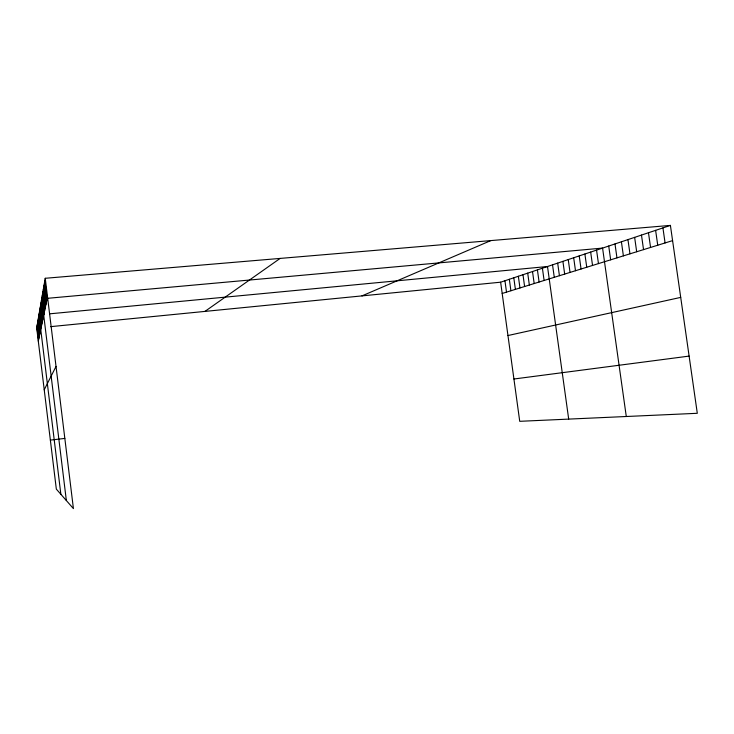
<?xml version="1.0" encoding="UTF-8"?>
<svg xmlns="http://www.w3.org/2000/svg" width="734" height="734" viewBox="0 0 734 734"><rect width="100%" height="100%" fill="white"/><g stroke="black" fill="none" stroke-linecap="round" stroke-linejoin="round"><path stroke-width="1.1" d="M45.242 278.287L73.418 508.598L56.334 489.119L36.7 328.025L45.242 278.287L670.408 225.402L697.3 413.297L519.727 421.316L500.634 282.195L670.408 225.402M38.287 341.081L47.517 296.912M44.224 389.772L56.032 366.44M204.951 311.399L280.131 258.423M361.963 295.894L490.807 240.596M502.175 293.472L672.592 240.614M507.956 335.539L680.712 297.389M513.919 379.01L689.116 356.1M50.362 440.106L64.831 438.418M36.7 328.025L40.976 327.603M50.573 326.658L500.634 282.195M44.407 314.326L38.966 314.849L60.858 494.266M49.857 313.813L547.5 266.515L568.694 419.105M662.93 227.907L665.077 242.945M655.618 230.357L657.737 245.22M648.471 232.742L650.563 247.45M641.479 235.082L643.544 249.624M634.635 237.366L636.681 251.753M627.946 239.605L629.965 253.836M621.404 241.798L623.395 255.872M614.991 243.945L616.964 257.873M608.725 246.037L610.66 259.827M626.285 416.499L602.577 248.092L41.71 298.839L66.354 500.533M596.558 250.111L598.458 263.607M590.668 252.074L592.54 265.442M584.888 254.01L586.75 267.24M579.227 255.9L581.062 269.002M573.685 257.762L575.493 270.736M568.244 259.579L570.034 272.424M562.905 261.359L564.675 274.085M557.675 263.111L559.427 275.718M552.537 264.827L554.271 277.314M542.408 268.222L544.105 280.471M537.416 269.892L539.095 282.021M532.517 271.525L534.178 283.544M527.7 273.14L529.352 285.04M522.984 274.718L524.608 286.517M518.351 276.268L519.966 287.957M513.8 277.791L515.396 289.37M509.332 279.278L510.91 290.765M504.946 280.746L506.506 292.132M44.847 280.599L47.086 298.967M44.462 282.856L46.673 300.968M44.086 285.04L46.27 302.903M43.719 287.168L45.875 304.793M43.361 289.242L45.49 306.638M43.012 291.26L45.113 308.427M42.673 293.224L44.746 310.179M42.343 295.141L44.389 311.877M42.021 297.013L44.049 313.537M41.407 300.61L43.379 316.739M41.113 302.344L43.058 318.281M40.82 304.041L42.737 319.776M40.535 305.693L42.434 321.244M40.26 307.307L42.132 322.685M39.985 308.886L41.838 324.079M39.719 310.427L41.554 325.456M39.462 311.932L41.278 326.786M39.214 313.409L41.003 328.098M38.718 316.299L40.471 330.667M38.471 317.721L40.205 331.924M38.232 319.106L39.948 333.153M38.003 320.464L39.691 334.365M37.773 321.795L39.443 335.539M37.544 323.088L39.205 336.695M37.333 324.364L38.966 337.823M37.113 325.612L38.737 338.934M36.902 326.832L38.517 340.016"/></g></svg>
